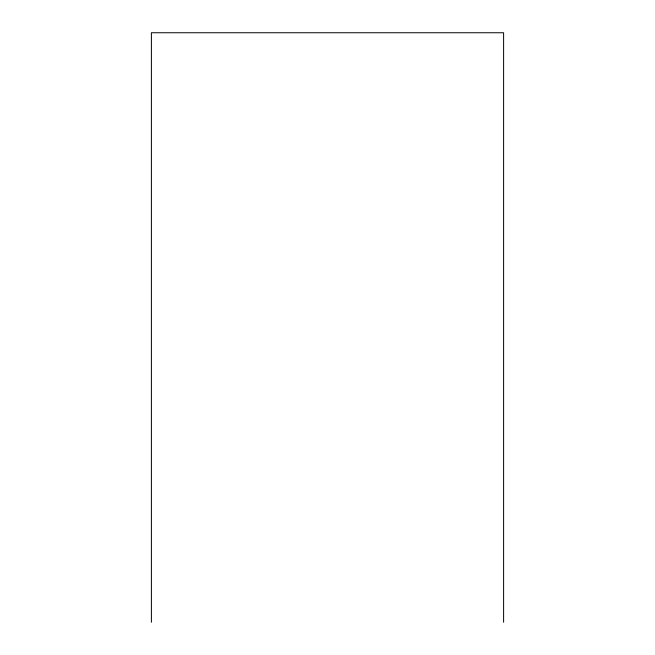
<?xml version="1.0" encoding="UTF-8"?>
<svg xmlns="http://www.w3.org/2000/svg" width="655" height="655" viewBox="0 0 655 655"><rect width="100%" height="100%" fill="white"/><g stroke="black" fill="none" stroke-linecap="round" stroke-linejoin="round"><path stroke-width="0.98" d="M503.605 622.25L503.605 32.75L151.395 32.75L151.395 622.25"/></g></svg>
